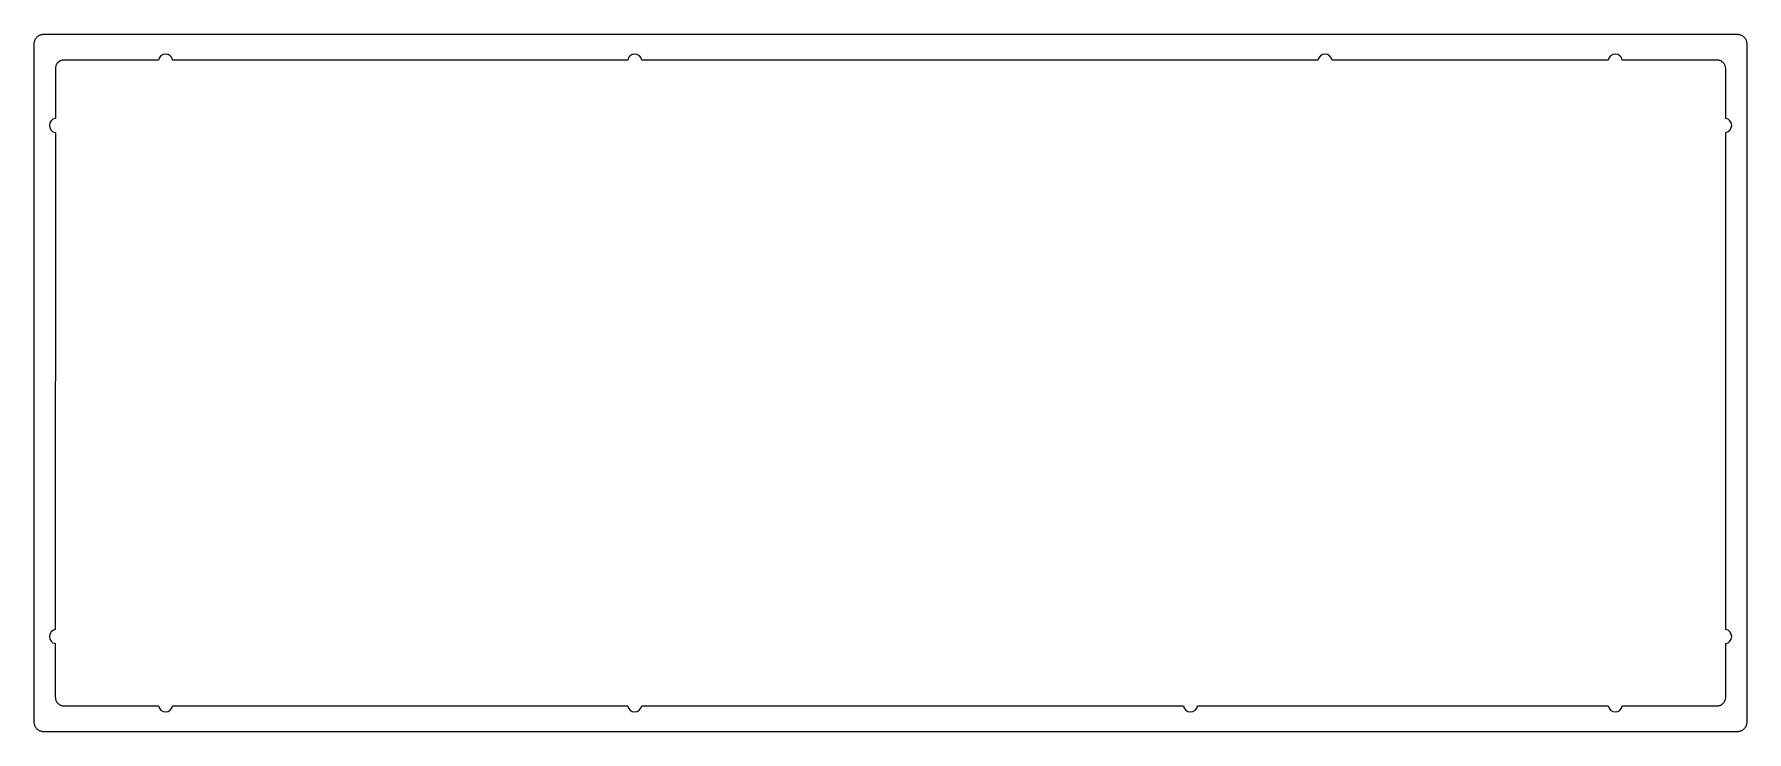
# Model space of a CAD drawing. Extents: x 0 to 366, y 0 to 149.
import ezdxf

# ---------------------------------------------------------------- set-up
doc = ezdxf.new("R2010")
doc.units = 0
doc.layers.get('0').update_dxf_attribs({"linetype": 'CONTINUOUS'})

msp = doc.modelspace()

# ---------------------------------------------------------------- linework, layer by layer
at = {"color": 0}
for p, q in [((0.100597, 146.925), (0.107487, 147.082)), ((0.100597, 2.10013), (0.100597, 146.925)), ((0.107487, 147.082), (0.125402, 147.239)), ((0.125402, 147.239), (0.155718, 147.392)), ((0.155718, 147.392), (0.198438, 147.545)), ((0.198438, 147.545), (0.253559, 147.691)), ((0.253559, 147.691), (0.318327, 147.833)), ((0.318327, 147.833), (0.395496, 147.971)), ((0.395496, 147.971), (0.482314, 148.102)), ((0.482314, 148.102), (0.580154, 148.225)), ((0.580154, 148.225), (0.686262, 148.34)), ((0.686262, 148.34), (0.802019, 148.446)), ((0.802019, 148.446), (0.924662, 148.544)), ((0.924662, 148.544), (1.05558, 148.631)), ((1.05558, 148.631), (1.19338, 148.708)), ((1.19338, 148.708), (1.33532, 148.773)), ((1.33532, 148.773), (1.48139, 148.828)), ((1.48139, 148.828), (1.63435, 148.871)), ((1.63435, 148.871), (1.78732, 148.901)), ((1.78732, 148.901), (1.94441, 148.919)), ((1.94441, 148.919), (2.10151, 148.926)), ((2.10151, 148.926), (363.763, 148.926)), ((363.763, 148.926), (363.922, 148.919)), ((363.922, 148.919), (364.077, 148.901)), ((364.077, 148.901), (364.229, 148.871)), ((364.229, 148.871), (364.381, 148.828)), ((364.381, 148.828), (364.529, 148.773)), ((364.529, 148.773), (364.67, 148.708)), ((364.67, 148.708), (364.811, 148.631)), ((364.811, 148.631), (364.942, 148.544)), ((364.942, 148.544), (365.061, 148.446)), ((365.061, 148.446), (365.178, 148.34)), ((365.178, 148.34), (365.284, 148.225)), ((365.284, 148.225), (365.383, 148.102)), ((365.383, 148.102), (365.471, 147.971)), ((365.471, 147.971), (365.548, 147.833)), ((365.548, 147.833), (365.612, 147.691)), ((365.612, 147.691), (365.668, 147.545)), ((365.668, 147.545), (365.711, 147.392)), ((365.711, 147.392), (365.739, 147.239)), ((365.739, 147.239), (365.756, 147.082)), ((365.756, 147.082), (365.764, 146.925)), ((365.764, 146.925), (365.764, 2.10013)), ((4.97198, 142.668), (4.88378, 142.544)), ((5.0698, 142.783), (4.97198, 142.668)), ((5.16625, 142.889), (5.0698, 142.783)), ((5.28066, 142.985), (5.16625, 142.889)), ((5.5287, 143.162), (5.28066, 142.985)), ((5.66099, 143.233), (5.5287, 143.162)), ((5.94212, 143.338), (5.66099, 143.233)), ((6.0923, 143.382), (5.94212, 143.338)), ((6.24251, 143.41), (6.0923, 143.382)), ((6.39272, 143.426), (6.24251, 143.41)), ((6.55119, 143.436), (6.39272, 143.426)), ((26.6416, 143.436), (6.55119, 143.436)), ((26.8222, 143.935), (26.6416, 143.436)), ((27.1556, 144.336), (26.8222, 143.935)), ((27.6062, 144.602), (27.1556, 144.336)), ((28.1409, 144.697), (27.6062, 144.602)), ((28.6742, 144.602), (28.1409, 144.697)), ((29.1248, 144.336), (28.6742, 144.602)), ((29.4583, 143.935), (29.1248, 144.336)), ((29.6402, 143.436), (29.4583, 143.935)), ((126.813, 143.436), (29.6402, 143.436)), ((126.993, 143.939), (126.813, 143.436)), ((127.329, 144.341), (126.993, 143.939)), ((127.784, 144.609), (127.329, 144.341)), ((128.322, 144.705), (127.784, 144.609)), ((128.856, 144.609), (128.322, 144.705)), ((129.308, 144.341), (128.856, 144.609)), ((129.64, 143.939), (129.308, 144.341)), ((129.821, 143.436), (129.64, 143.939)), ((274.213, 143.426), (129.821, 143.436)), ((274.389, 143.932), (274.213, 143.426)), ((274.721, 144.338), (274.389, 143.932)), ((275.174, 144.607), (274.721, 144.338)), ((275.712, 144.705), (275.174, 144.607)), ((276.248, 144.607), (275.712, 144.705)), ((276.701, 144.338), (276.248, 144.607)), ((277.033, 143.932), (276.701, 144.338)), ((277.212, 143.426), (277.033, 143.932)), ((336.186, 143.426), (277.212, 143.426)), ((336.361, 143.936), (336.186, 143.426)), ((336.693, 144.344), (336.361, 143.936)), ((337.145, 144.617), (336.693, 144.344)), ((337.686, 144.715), (337.145, 144.617)), ((338.226, 144.617), (337.686, 144.715)), ((338.682, 144.344), (338.226, 144.617)), ((339.017, 143.936), (338.682, 144.344)), ((339.194, 143.426), (339.017, 143.936)), ((359.47, 143.426), (339.194, 143.426)), ((359.629, 143.41), (359.47, 143.426)), ((359.777, 143.382), (359.629, 143.41)), ((359.922, 143.338), (359.777, 143.382)), ((360.07, 143.286), (359.922, 143.338)), ((360.204, 143.233), (360.07, 143.286)), ((360.345, 143.162), (360.204, 143.233)), ((360.468, 143.074), (360.345, 143.162)), ((360.588, 142.985), (360.468, 143.074)), ((360.698, 142.889), (360.588, 142.985)), ((360.803, 142.783), (360.698, 142.889)), ((360.899, 142.668), (360.803, 142.783)), ((360.987, 142.544), (360.899, 142.668)), ((4.6192, 141.866), (4.60266, 141.724)), ((4.60266, 141.724), (4.60266, 130.965)), ((4.69085, 142.148), (4.6192, 141.866)), ((4.7432, 142.289), (4.69085, 142.148)), ((4.81348, 142.422), (4.7432, 142.289)), ((4.88378, 142.544), (4.81348, 142.422)), ((361.057, 142.422), (360.987, 142.544)), ((361.117, 142.289), (361.057, 142.422)), ((361.174, 142.148), (361.117, 142.289)), ((361.216, 142.007), (361.174, 142.148)), ((361.244, 141.866), (361.216, 142.007)), ((361.269, 141.724), (361.244, 141.866)), ((361.269, 130.965), (361.269, 141.724)), ((3.42029, 130.004), (3.32383, 129.465)), ((3.32383, 129.465), (3.42029, 128.928)), ((3.69037, 130.458), (3.42029, 130.004)), ((3.42029, 128.928), (3.69037, 128.475)), ((4.09554, 130.79), (3.69037, 130.458)), ((3.69037, 128.475), (4.09554, 128.142)), ((4.60266, 130.965), (4.09554, 130.79)), ((4.09554, 128.142), (4.60266, 127.966)), ((361.774, 130.788), (361.269, 130.965)), ((361.269, 127.966), (361.774, 128.144)), ((362.179, 130.456), (361.774, 130.788)), ((361.774, 128.144), (362.179, 128.476)), ((362.447, 130.004), (362.179, 130.456)), ((362.179, 128.476), (362.447, 128.929)), ((362.55, 129.465), (362.447, 130.004)), ((362.447, 128.929), (362.55, 129.465)), ((4.60266, 127.966), (4.59299, 21.9122)), ((361.269, 21.9122), (361.269, 127.966)), ((3.42029, 20.9489), (3.32383, 20.4129)), ((3.32383, 20.4129), (3.42029, 19.8768)), ((3.68762, 21.4009), (3.42029, 20.9489)), ((3.42029, 19.8768), (3.68762, 19.4221)), ((4.09003, 21.7344), (3.68762, 21.4009)), ((3.68762, 19.4221), (4.09003, 19.0858)), ((4.59299, 21.9122), (4.09003, 21.7344)), ((4.09003, 19.0858), (4.59299, 18.9053)), ((4.59299, 18.9053), (4.59299, 7.4483)), ((361.774, 21.7358), (361.269, 21.9122)), ((361.269, 18.9053), (361.774, 19.0845)), ((361.269, 7.29809), (361.269, 18.9053)), ((362.179, 21.4037), (361.774, 21.7358)), ((361.774, 19.0845), (362.179, 19.4193)), ((362.447, 20.9517), (362.179, 21.4037)), ((362.179, 19.4193), (362.447, 19.8741)), ((362.55, 20.4129), (362.447, 20.9517)), ((362.447, 19.8741), (362.55, 20.4129)), ((4.59299, 7.4483), (4.60266, 7.29809)), ((4.60266, 7.29809), (4.6192, 7.15754)), ((4.6192, 7.15754), (4.65501, 7.01696)), ((4.65501, 7.01696), (4.69085, 6.87504)), ((4.69085, 6.87504), (4.7432, 6.73446)), ((4.7432, 6.73446), (4.81348, 6.61046)), ((4.81348, 6.61046), (4.88378, 6.47816)), ((4.88378, 6.47816), (4.97198, 6.3555)), ((4.97198, 6.3555), (5.0698, 6.24939)), ((5.0698, 6.24939), (5.16625, 6.13502)), ((5.16625, 6.13502), (5.28066, 6.03719)), ((5.28066, 6.03719), (5.40466, 5.949)), ((5.40466, 5.949), (5.5287, 5.87043)), ((5.5287, 5.87043), (5.66099, 5.79878)), ((5.66099, 5.79878), (5.80154, 5.73814)), ((5.80154, 5.73814), (5.94212, 5.68441)), ((5.94212, 5.68441), (6.0923, 5.64995)), ((6.0923, 5.64995), (6.24251, 5.61414)), ((6.24251, 5.61414), (6.39272, 5.60585)), ((6.39272, 5.60585), (6.55119, 5.59622)), ((6.55119, 5.59622), (26.6416, 5.59622)), ((26.6416, 5.59622), (26.818, 5.09185)), ((26.818, 5.09185), (27.1501, 4.68672)), ((27.1501, 4.68672), (27.6021, 4.4166)), ((27.6021, 4.4166), (28.1409, 4.3174)), ((28.1409, 4.3174), (28.6784, 4.4166)), ((28.6784, 4.4166), (29.1303, 4.68672)), ((29.1303, 4.68672), (29.4624, 5.09185)), ((29.4624, 5.09185), (29.6402, 5.59622)), ((29.6402, 5.59622), (126.813, 5.59622)), ((126.813, 5.59622), (126.99, 5.09185)), ((126.99, 5.09185), (127.322, 4.68672)), ((127.322, 4.68672), (127.774, 4.4166)), ((127.774, 4.4166), (128.312, 4.3174)), ((128.312, 4.3174), (128.849, 4.4166)), ((128.849, 4.4166), (129.301, 4.68672)), ((129.301, 4.68672), (129.633, 5.09185)), ((129.633, 5.09185), (129.811, 5.59622)), ((129.811, 5.59622), (245.488, 5.59622)), ((245.488, 5.59622), (245.664, 5.09185)), ((245.664, 5.09185), (245.997, 4.68672)), ((245.997, 4.68672), (246.448, 4.4166)), ((246.448, 4.4166), (246.987, 4.3174)), ((246.987, 4.3174), (247.523, 4.4166)), ((247.523, 4.4166), (247.977, 4.68672)), ((247.977, 4.68672), (248.309, 5.09185)), ((248.309, 5.09185), (248.486, 5.59622)), ((248.486, 5.59622), (336.186, 5.59622)), ((336.186, 5.59622), (336.363, 5.09185)), ((336.363, 5.09185), (336.696, 4.68535)), ((336.696, 4.68535), (337.148, 4.4166)), ((337.148, 4.4166), (337.686, 4.3174)), ((337.686, 4.3174), (338.224, 4.4166)), ((338.224, 4.4166), (338.679, 4.68535)), ((338.679, 4.68535), (339.015, 5.09185)), ((339.015, 5.09185), (339.194, 5.59622)), ((339.194, 5.59622), (359.322, 5.59622)), ((359.322, 5.59622), (359.47, 5.60585)), ((359.47, 5.60585), (359.629, 5.61414)), ((359.629, 5.61414), (359.777, 5.64995)), ((359.777, 5.64995), (359.922, 5.68441)), ((359.922, 5.68441), (360.07, 5.73814)), ((360.07, 5.73814), (360.204, 5.79878)), ((360.204, 5.79878), (360.345, 5.87043)), ((360.345, 5.87043), (360.468, 5.949)), ((360.468, 5.949), (360.588, 6.03719)), ((360.588, 6.03719), (360.698, 6.13502)), ((360.698, 6.13502), (360.803, 6.24939)), ((360.803, 6.24939), (360.899, 6.3555)), ((360.899, 6.3555), (360.987, 6.47816)), ((360.987, 6.47816), (361.057, 6.61046)), ((361.057, 6.61046), (361.117, 6.73446)), ((361.117, 6.73446), (361.174, 6.87504)), ((361.174, 6.87504), (361.216, 7.01696)), ((361.216, 7.01696), (361.269, 7.29809)), ((0.107487, 1.94303), (0.100597, 2.10013)), ((0.125402, 1.78732), (0.107487, 1.94303)), ((0.155718, 1.63298), (0.125402, 1.78732)), ((0.198438, 1.48139), (0.155718, 1.63298)), ((0.253559, 1.33394), (0.198438, 1.48139)), ((0.318327, 1.192), (0.253559, 1.33394)), ((0.395496, 1.05558), (0.318327, 1.192)), ((0.482314, 0.924662), (0.395496, 1.05558)), ((0.580154, 0.802019), (0.482314, 0.924662)), ((0.686262, 0.684886), (0.580154, 0.802019)), ((0.802019, 0.580154), (0.686262, 0.684886)), ((0.924662, 0.480935), (0.802019, 0.580154)), ((1.05558, 0.39412), (0.924662, 0.480935)), ((1.19338, 0.316949), (1.05558, 0.39412)), ((1.33532, 0.252181), (1.19338, 0.316949)), ((1.48139, 0.19706), (1.33532, 0.252181)), ((1.63435, 0.155718), (1.48139, 0.19706)), ((1.78732, 0.124024), (1.63435, 0.155718)), ((1.94441, 0.106109), (1.78732, 0.124024)), ((2.10151, 0.099219), (1.94441, 0.106109)), ((363.763, 0.099219), (2.10151, 0.099219)), ((363.922, 0.106109), (363.763, 0.099219)), ((364.077, 0.124024), (363.922, 0.106109)), ((364.229, 0.155718), (364.077, 0.124024)), ((364.381, 0.19706), (364.229, 0.155718)), ((364.529, 0.252181), (364.381, 0.19706)), ((364.67, 0.316949), (364.529, 0.252181)), ((364.811, 0.39412), (364.67, 0.316949)), ((364.942, 0.480935), (364.811, 0.39412)), ((365.061, 0.580154), (364.942, 0.480935)), ((365.178, 0.684886), (365.061, 0.580154)), ((365.284, 0.802019), (365.178, 0.684886)), ((365.383, 0.924662), (365.284, 0.802019)), ((365.471, 1.05558), (365.383, 0.924662)), ((365.548, 1.192), (365.471, 1.05558)), ((365.612, 1.33394), (365.548, 1.192)), ((365.668, 1.48139), (365.612, 1.33394)), ((365.711, 1.63298), (365.668, 1.48139)), ((365.739, 1.78732), (365.711, 1.63298)), ((365.756, 1.94303), (365.739, 1.78732)), ((365.764, 2.10013), (365.756, 1.94303))]:
    msp.add_line(p, q, dxfattribs=at)

doc.saveas('drawing.dxf')
